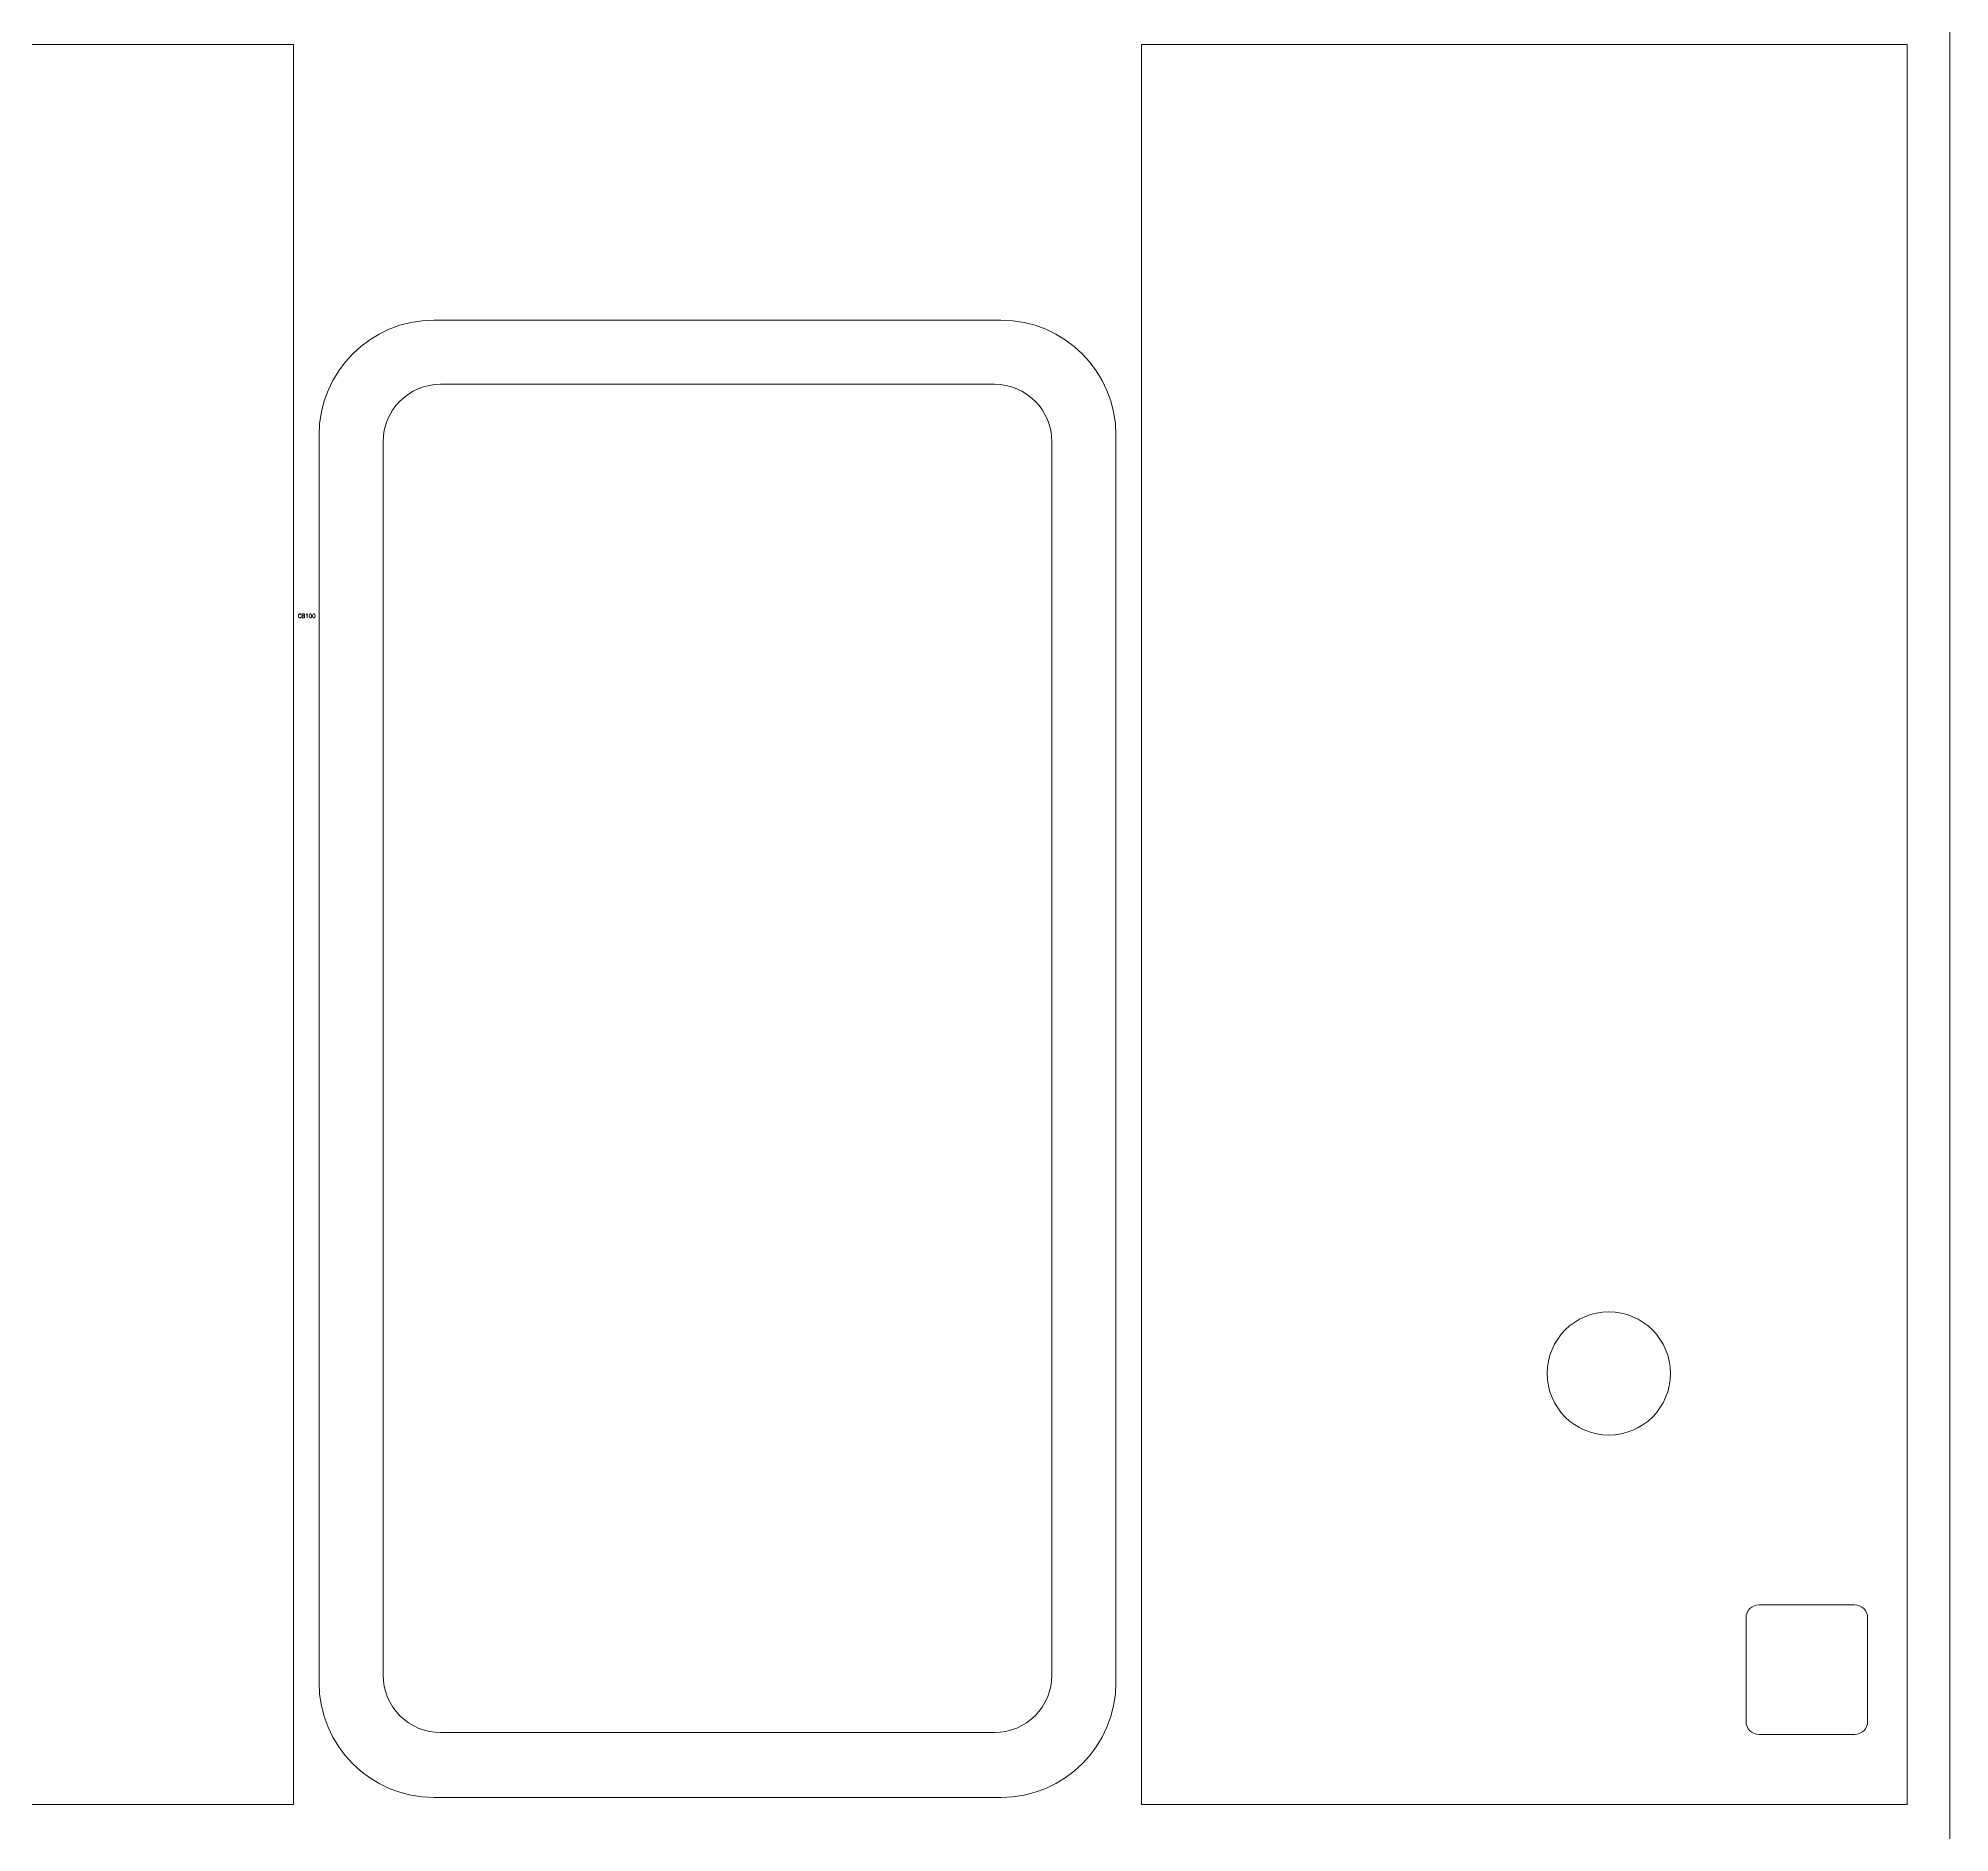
# Model space of a CAD drawing. Header units: inches. Extents: x 0 to 33.5, y 0 to 22.4.
# Drawn here: x 15.162 to 17.489, y 14.766 to 16.951 of the extents above; entities that cross this region are included whole.
import ezdxf
from ezdxf.enums import TextEntityAlignment as Align

# ---------------------------------------------------------------- set-up
doc = ezdxf.new("R2010")
doc.units = ezdxf.units.IN
doc.header["$MEASUREMENT"] = 0
doc.layers.add('PSYMS', color=7, linetype='Continuous')
doc.layers.add('PTAG', color=150, linetype='Continuous')
doc.styles.add('WD', font='romans.shx')

# ---------------------------------------------------------------- blocks, each defined once
blk = doc.blocks.new('abesx180')
at = {"lineweight": 0}
for p, q in [((3.989, 1.198), (3.989, 3.993)), ((3.989, 1.198), (3.989, 3.993)), ((1.973, 3.443), (0.041, 3.443)), ((1.973, 3.443), (0.041, 3.443)), ((1.973, 1.301), (1.973, 3.443)), ((1.973, 1.301), (1.973, 3.443)), ((3.937, 3.443), (3.005, 3.443)), ((3.005, 3.443), (3.005, 1.301)), ((3.937, 3.443), (3.005, 3.443)), ((3.005, 3.443), (3.005, 1.301)), ((3.937, 1.301), (3.937, 3.443)), ((3.937, 1.301), (3.937, 3.443)), ((2.144, 3.1075), (2.834, 3.1075)), ((2.144, 3.1075), (2.834, 3.1075)), ((2.152, 3.0295), (2.826, 3.0295)), ((2.004, 1.4495), (2.004, 2.9675)), ((2.004, 1.4495), (2.004, 2.9675)), ((2.082, 1.4585), (2.082, 2.9595)), ((2.896, 2.9595), (2.896, 1.4585)), ((2.974, 2.9675), (2.974, 1.4495)), ((2.974, 2.9675), (2.974, 1.4495)), ((3.873, 1.544), (3.757, 1.544)), ((3.741, 1.528), (3.741, 1.402)), ((3.889, 1.402), (3.889, 1.528)), ((3.889, 1.402), (3.889, 1.528)), ((2.826, 1.3885), (2.152, 1.3885)), ((3.757, 1.386), (3.873, 1.386)), ((2.834, 1.3095), (2.144, 1.3095)), ((2.834, 1.3095), (2.144, 1.3095)), ((0.041, 1.301), (1.973, 1.301)), ((0.041, 1.301), (1.973, 1.301)), ((3.005, 1.301), (3.937, 1.301)), ((3.005, 1.301), (3.937, 1.301))]:
    blk.add_line(p, q, dxfattribs=at)
for centre, radius, start, end in [((2.144, 2.9675), 0.14, 90, 180), ((2.144, 2.9675), 0.14, 90, 180), ((2.834, 2.9675), 0.14, 0, 90), ((2.834, 2.9675), 0.14, 0, 90), ((2.152, 2.9595), 0.07, 90, 180), ((2.826, 2.9595), 0.07, 0, 90), ((3.574, 1.8255), 0.075, 0, 180), ((3.574, 1.8255), 0.075, 180, 0), ((3.757, 1.528), 0.016, 90, 180), ((3.873, 1.528), 0.016, 0, 90), ((3.873, 1.528), 0.016, 0, 90), ((2.144, 1.4495), 0.14, 180, 270), ((2.144, 1.4495), 0.14, 180, 270), ((2.152, 1.4585), 0.07, 180, 270), ((2.826, 1.4585), 0.07, 270, 0), ((2.834, 1.4495), 0.14, 270, 360), ((2.834, 1.4495), 0.14, 270, 360), ((3.757, 1.402), 0.016, 180, 270), ((3.873, 1.402), 0.016, 270, 0)]:
    blk.add_arc(centre, radius, start, end, dxfattribs=at)

msp = doc.modelspace()

# ---------------------------------------------------------------- block references
at = {"layer": 'PSYMS'}
ref = msp.add_blockref('abesx180', (13.5, 13.5), dxfattribs=at)
ref.add_attrib('P_TAG1', 'CB100', dxfattribs={"layer": 'PTAG', "height": 0.00492, "style": 'WD', "flags": 8}).set_placement((15.489, 16.2475), align=Align.MIDDLE_CENTER)

doc.saveas('drawing.dxf')
